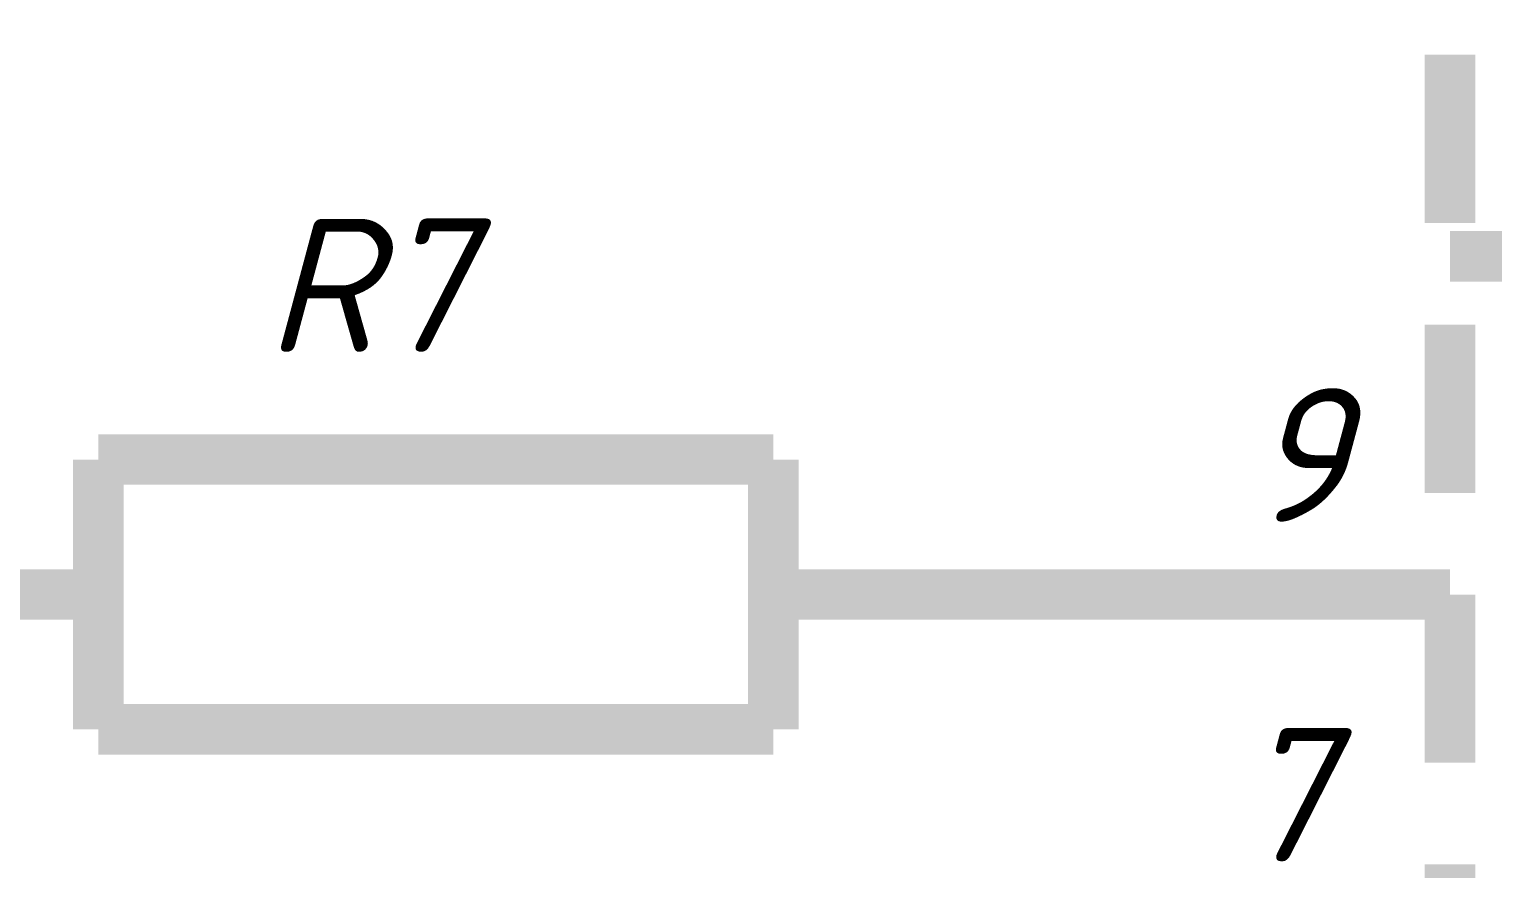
# Model space of a CAD drawing. Header units: inches. Extents: x 0 to 841, y 0 to 594.
# Drawn here: x 84 to 105.67, y 80.92 to 93.36 of the extents above; entities that cross this region are included whole.
import ezdxf

# ---------------------------------------------------------------- set-up
doc = ezdxf.new("R2010")
doc.units = ezdxf.units.IN
doc.layers.add('Sheet', color=255, linetype='Continuous')
doc.styles.get("Standard").update_dxf_attribs({"font": 'isocpeui.ttf'})

msp = doc.modelspace()

# ---------------------------------------------------------------- linework, layer by layer
at = {"layer": 'Sheet'}
for points in [[(105.035, 92.981, 0.749, 0.749, 0), (105.035, 90.488, 0.749, 0.749, 0)], [(105.035, 89.994, 0.749, 0.749, 0), (107.775, 89.994, 0.749, 0.749, 0)], [(105.035, 88.983, 0.749, 0.749, 0), (105.035, 86.49, 0.749, 0.749, 0)], [(95.019, 86.984, 0.749, 0.749, 0), (85.025, 86.984, 0.749, 0.749, 0)], [(85.025, 86.984, 0.749, 0.749, 0), (85.025, 82.987, 0.749, 0.749, 0)], [(95.019, 82.987, 0.749, 0.749, 0), (95.019, 86.984, 0.749, 0.749, 0)], [(85.025, 84.985, 0.749, 0.749, 0), (80.04, 84.985, 0.749, 0.749, 0)], [(95.019, 84.985, 0.749, 0.749, 0), (100.027, 84.985, 0.749, 0.749, 0)], [(100.027, 84.985, 0.749, 0.749, 0), (105.035, 84.985, 0.749, 0.749, 0)], [(105.035, 84.985, 0.749, 0.749, 0), (105.035, 82.493, 0.749, 0.749, 0)], [(85.025, 84.985, 0.3, 0.3, 0), (80.04, 84.985, 0.3, 0.3, 0)], [(95.019, 84.985, 0.3, 0.3, 0), (100.027, 84.985, 0.3, 0.3, 0)], [(105.035, 84.985, 0.3, 0.3, 0), (100.027, 84.985, 0.3, 0.3, 0)], [(85.025, 82.987, 0.749, 0.749, 0), (95.019, 82.987, 0.749, 0.749, 0)], [(105.035, 80.988, 0.749, 0.749, 0), (105.035, 78.495, 0.749, 0.749, 0)]]:
    msp.add_lwpolyline(points, format="xyseb", dxfattribs=at)

# ---------------------------------------------------------------- texts
for s, height, p in [('R7', 1.9764, (87.496, 88.579)), ('9', 1.976, (102.048, 86.064)), ('7', 1.976, (101.869, 81.033))]:
    msp.add_text(s, height=height, dxfattribs=at).set_placement(p)

doc.saveas('drawing.dxf')
